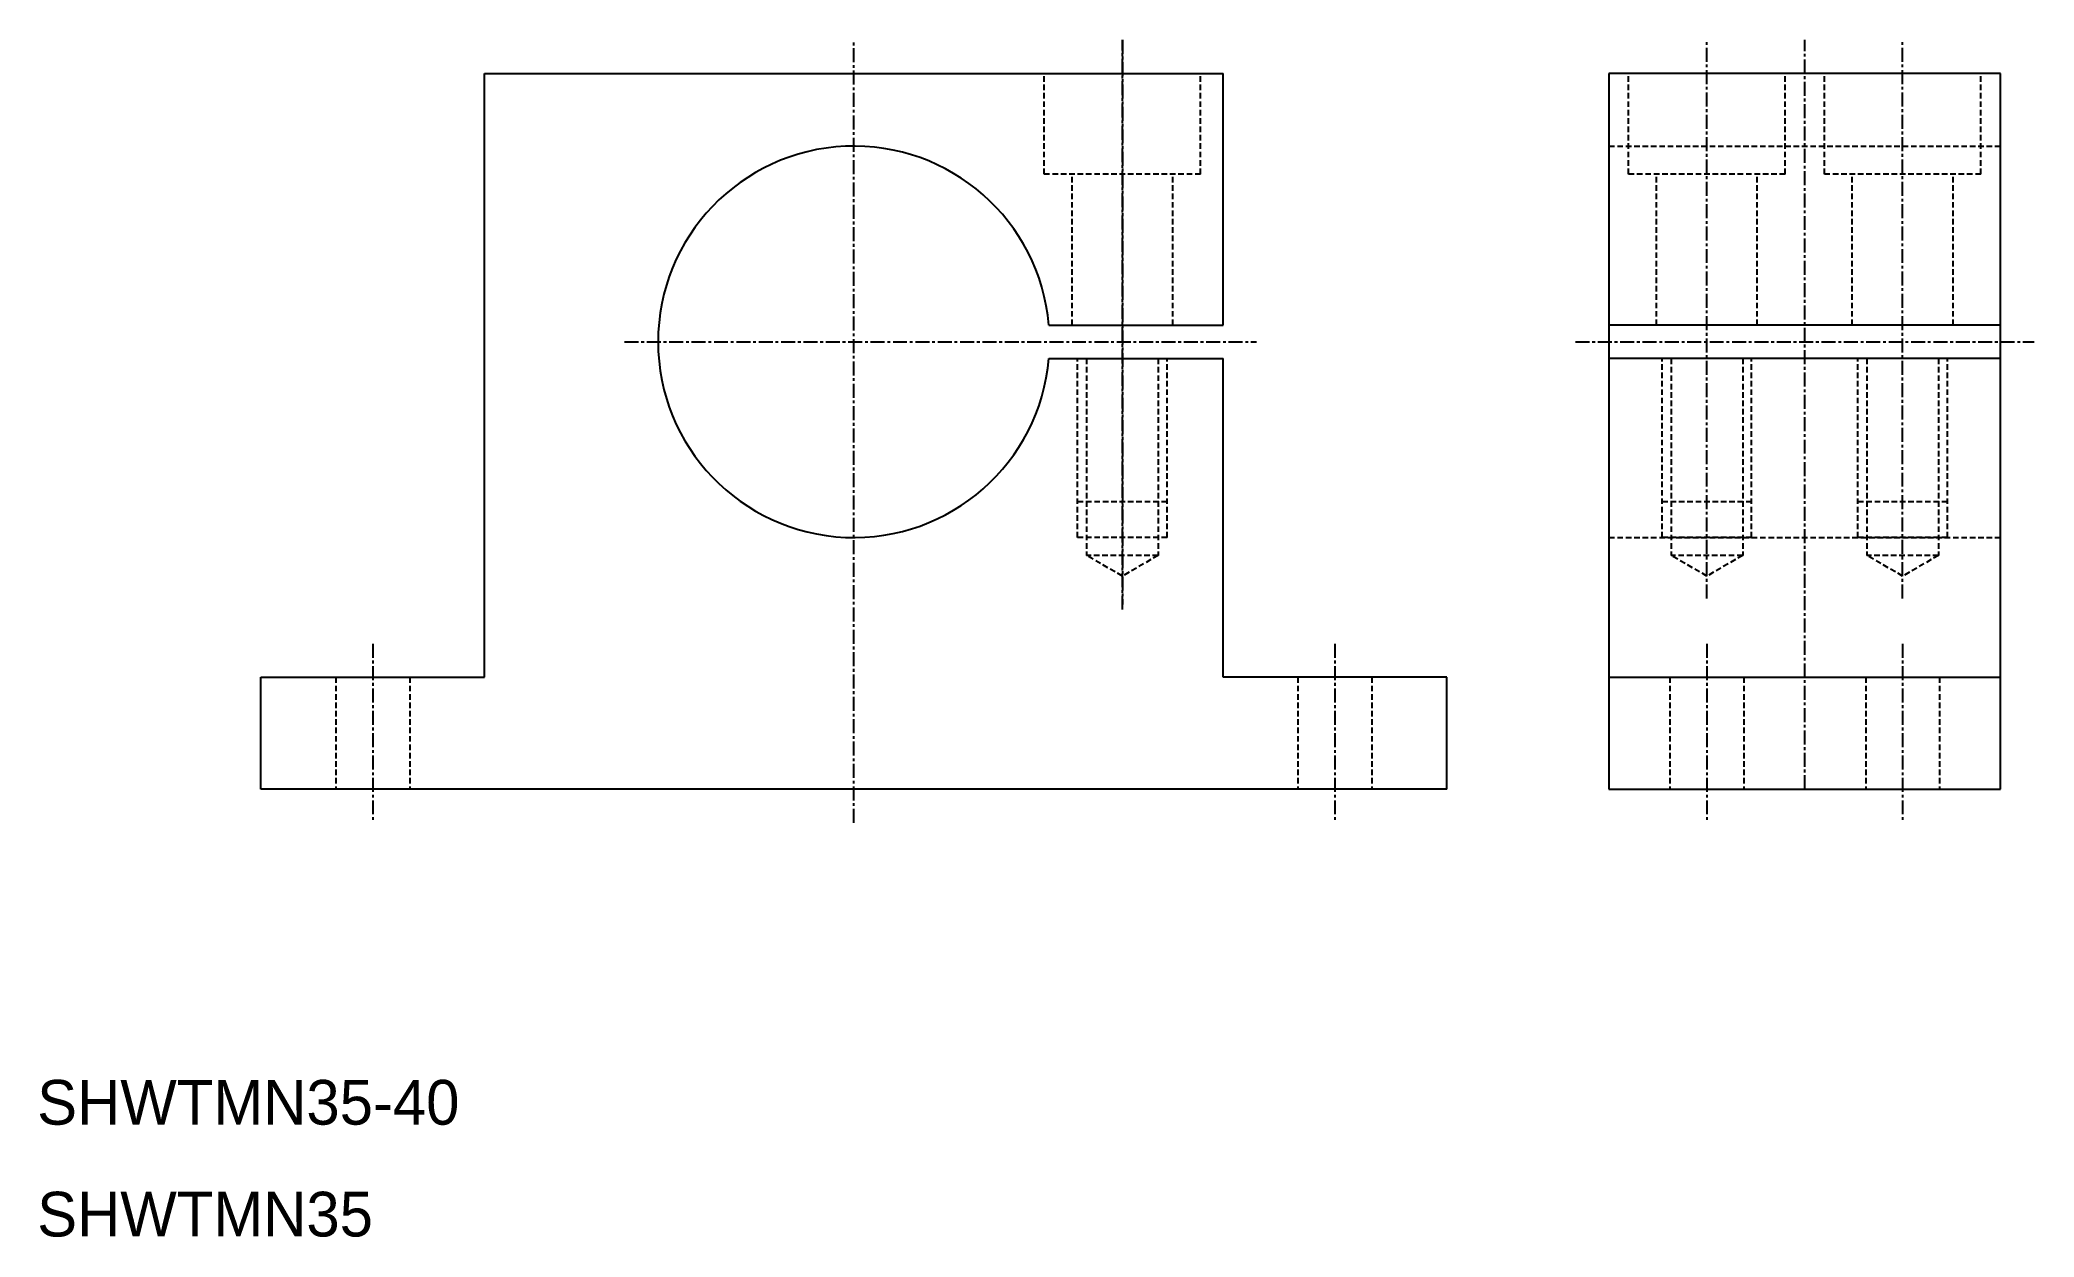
# Model space of a CAD drawing. Extents: x 10 to 188, y 10 to 117.
import ezdxf

# ---------------------------------------------------------------- set-up
doc = ezdxf.new("R2010")
doc.units = 0
doc.linetypes.add('CENTER', pattern=[2, 1.25, -0.25, 0.25, -0.25])
doc.linetypes.add('DASHED', pattern=[0.75, 0.5, -0.25])
doc.layers.get('0').update_dxf_attribs({"linetype": 'CONTINUOUS'})
doc.layers.add('CENTER', color=1, linetype='CENTER')

msp = doc.modelspace()

# ---------------------------------------------------------------- linework, layer by layer
at = {"color": 7, "linetype": 'CONTINUOUS'}
for p, q in [((50, 114), (83, 114)), ((50, 60), (50, 114)), ((83, 114), (116, 114)), ((116, 91.5), (116, 114)), ((185.5, 114), (150.5, 114)), ((150.5, 114), (150.5, 50)), ((185.5, 50), (185.5, 114)), ((100.44, 91.5), (116, 91.5)), ((185.5, 91.5), (150.5, 91.5)), ((100.44, 88.5), (116, 88.5)), ((116, 60), (116, 88.5)), ((185.5, 88.5), (150.5, 88.5)), ((30, 60), (50, 60)), ((30, 50), (30, 60)), ((136, 60), (116, 60)), ((136, 50), (136, 60)), ((150.5, 60), (185.5, 60)), ((136, 50), (30, 50)), ((150.5, 50), (185.5, 50))]:
    msp.add_line(p, q, dxfattribs=at)
at = {"color": 3, "linetype": 'DASHED'}
for p, q in [((100, 105), (100, 114)), ((114, 105), (114, 114)), ((152.25, 105), (152.25, 114)), ((166.25, 105), (166.25, 114)), ((169.75, 105), (169.75, 114)), ((183.75, 105), (183.75, 114)), ((150.5, 107.5), (185.5, 107.5)), ((114, 105), (100, 105)), ((102.5, 91.5), (102.5, 105)), ((111.5, 91.5), (111.5, 105)), ((166.25, 105), (152.25, 105)), ((154.75, 91.5), (154.75, 105)), ((163.75, 91.5), (163.75, 105)), ((183.75, 105), (169.75, 105)), ((172.25, 91.5), (172.25, 105)), ((181.25, 91.5), (181.25, 105)), ((103, 72.5), (103, 88.5)), ((103.8, 88.5), (103.8, 70.9)), ((110.2, 88.5), (110.2, 70.9)), ((111, 72.5), (111, 88.5)), ((155.25, 72.5), (155.25, 88.5)), ((156.05, 88.5), (156.05, 70.9)), ((162.45, 88.5), (162.45, 70.9)), ((163.25, 72.5), (163.25, 88.5)), ((172.75, 72.5), (172.75, 88.5)), ((173.55, 88.5), (173.55, 70.9)), ((179.95, 88.5), (179.95, 70.9)), ((180.75, 72.5), (180.75, 88.5)), ((111, 75.7), (103, 75.7)), ((163.25, 75.7), (155.25, 75.7)), ((180.75, 75.7), (172.75, 75.7)), ((111, 72.5), (103, 72.5)), ((150.5, 72.5), (185.5, 72.5)), ((163.25, 72.5), (155.25, 72.5)), ((180.75, 72.5), (172.75, 72.5)), ((110.2, 70.9), (103.8, 70.9)), ((107, 69.05), (103.8, 70.9)), ((110.2, 70.9), (107, 69.05)), ((162.45, 70.9), (156.05, 70.9)), ((159.25, 69.05), (156.05, 70.9)), ((162.45, 70.9), (159.25, 69.05)), ((179.95, 70.9), (173.55, 70.9)), ((176.75, 69.05), (173.55, 70.9)), ((179.95, 70.9), (176.75, 69.05)), ((36.7, 60), (36.7, 50)), ((43.3, 60), (43.3, 50)), ((122.7, 60), (122.7, 50)), ((129.3, 60), (129.3, 50)), ((155.95, 60), (155.95, 50)), ((162.55, 60), (162.55, 50)), ((173.45, 60), (173.45, 50)), ((180.05, 60), (180.05, 50))]:
    msp.add_line(p, q, dxfattribs=at)
at = {"color": 7, "linetype": 'CONTINUOUS'}
msp.add_arc((83, 90), 17.5, 4.9171, 355.0829, dxfattribs=at)
at = {"layer": 'CENTER', "color": 1, "linetype": 'CENTER'}
for p, q in [((83, 47), (83, 117)), ((107, 117), (107, 66.5)), ((107, 66.05), (107, 117)), ((159.25, 67.05), (159.25, 117)), ((168, 50), (168, 117)), ((176.75, 67.05), (176.75, 117)), ((62.5, 90), (119, 90)), ((147.5, 90), (188.5, 90)), ((40, 63), (40, 47)), ((126, 63), (126, 47)), ((159.25, 63), (159.25, 47)), ((176.75, 63), (176.75, 47))]:
    msp.add_line(p, q, dxfattribs=at)

# ---------------------------------------------------------------- texts
at = {"color": 7, "linetype": 'CONTINUOUS'}
for s, p in [('SHWTMN35-40', (10, 20)), ('SHWTMN35', (10, 10))]:
    msp.add_text(s, height=4, dxfattribs=at).set_placement(p)

doc.saveas('drawing.dxf')
